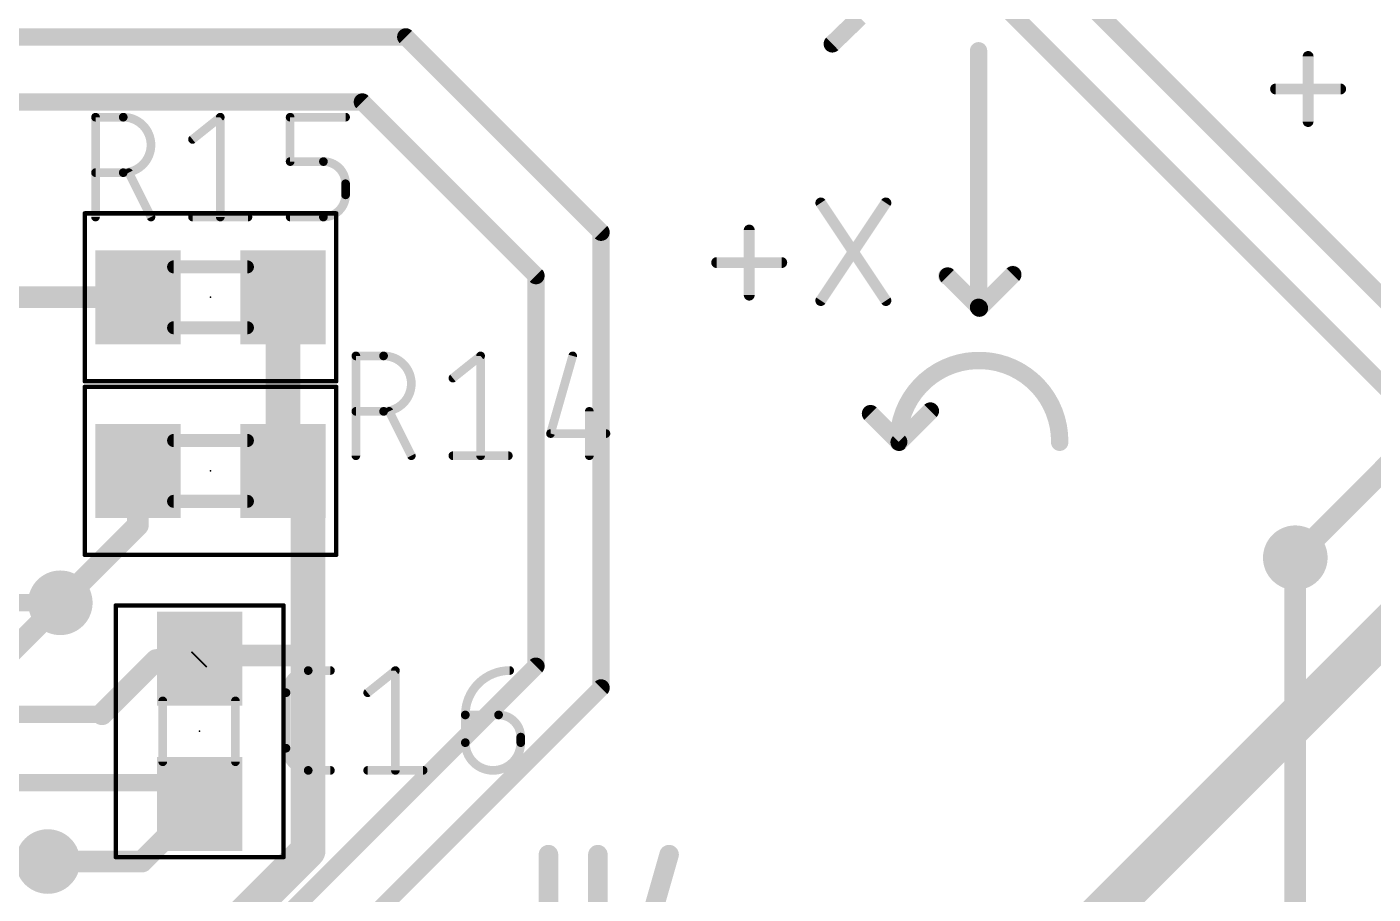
# Model space of a CAD drawing. Extents: x 0 to 102, y 0 to 61.
# Drawn here: x 49.92 to 65.68, y 36.2 to 46.34 of the extents above; entities that cross this region are included whole.
import ezdxf

# ---------------------------------------------------------------- set-up
doc = ezdxf.new("R2010")
doc.units = 0
for name, color, linetype in [('1', 12, 'CONTINUOUS'), ('15', 30, 'CONTINUOUS'), ('16', 132, 'CONTINUOUS'), ('18', 110, 'CONTINUOUS'), ('23', 53, 'CONTINUOUS'), ('25', 253, 'CONTINUOUS'), ('39', 12, 'CONTINUOUS'), ('51', 253, 'CONTINUOUS')]:
    doc.layers.add(name, color=color, linetype=linetype)

# ---------------------------------------------------------------- blocks, each defined once
blk = doc.blocks.new('RECT')
blk.add_solid([(-0.5, -0.5), (0.5, -0.5), (-0.5, 0.5), (0.5, 0.5)])
blk = doc.blocks.new('ROUNDV')
at = {"const_width": 0.5}
blk.add_lwpolyline([(0, -0.25, 1), (0, 0.25, 1), (0, -0.25)], format="xyb", dxfattribs=at)

msp = doc.modelspace()

# ---------------------------------------------------------------- linework, layer by layer
at = {"layer": '1'}
for points, const_width in [([(69.215, 39.751), (58.2436, 50.7224)], 0.2032), ([(68.58, 39.37), (57.785, 50.165)], 0.2032), ([(52.92, 41.148), (52.92, 43.18)], 0.4064), ([(49.657, 43.18), (51.22, 43.18)], 0.254), ([(51.22, 40.513), (51.22, 41.148)], 0.254), ([(53.213, 40.855), (52.92, 41.148)], 0.254), ([(53.213, 38.989), (53.213, 40.855)], 0.4064), ([(51.22, 40.513), (50.3115, 39.6045)], 0.254), ([(64.77, 40.132), (64.77, 27.94)], 0.254), ([(50.3115, 39.6045), (49.407, 38.7)], 0.254), ([(51.943, 38.95), (51.982, 38.989)], 0.254), ([(51.982, 38.989), (53.213, 38.989)], 0.254), ([(53.213, 36.703), (53.213, 38.989)], 0.4064), ([(50.8, 38.3), (51.435, 38.935)], 0.254), ([(51.928, 38.935), (51.435, 38.935)], 0.254), ([(51.928, 38.935), (51.943, 38.95)], 0.254), ([(48.535, 38.3), (50.8, 38.3)], 0.2032), ([(48.535, 37.5), (51.693, 37.5)], 0.2032), ([(51.693, 37.5), (51.943, 37.25)], 0.254), ([(51.943, 37.25), (51.269, 36.576)], 0.254), ([(50.8, 34.29), (53.213, 36.703)], 0.4064), ([(51.269, 36.576), (50.165, 36.576)], 0.254)]:
    msp.add_lwpolyline(points, dxfattribs=dict(at, const_width=const_width))
for points, const_width in [([(53.0216, 43.18, 1), (52.8184, 43.18)], 0.2032), ([(51.22, 43.1165, 1), (51.22, 43.2435)], 0.127), ([(51.2835, 41.148, 1), (51.1565, 41.148)], 0.127), ([(52.8184, 41.148, 1), (53.0216, 41.148)], 0.2032), ([(52.9649, 41.1929, 1), (52.8751, 41.1031)], 0.127), ([(53.3146, 40.855, 1), (53.1114, 40.855)], 0.2032), ([(53.1681, 40.8101, 1), (53.2579, 40.8999)], 0.127), ([(51.1565, 40.513, 1), (51.2835, 40.513)], 0.127), ([(51.2649, 40.4681, 1), (51.1751, 40.5579)], 0.127), ([(64.8335, 40.132, 1), (64.7065, 40.132)], 0.127), ([(50.3564, 39.5596, 1), (50.2666, 39.6494)], 0.127), ([(50.2666, 39.6494, 1), (50.3564, 39.5596)], 0.127), ([(51.982, 39.0525, 1), (51.982, 38.9255)], 0.127), ([(52.0269, 38.9441, 1), (51.9371, 39.0339)], 0.127), ([(53.3146, 38.989, 1), (53.1114, 38.989)], 0.2032), ([(53.1114, 38.989, 1), (53.3146, 38.989)], 0.2032), ([(53.213, 38.9255, 1), (53.213, 39.0525)], 0.127), ([(51.435, 38.9985, 1), (51.435, 38.8715)], 0.127), ([(51.4799, 38.8901, 1), (51.3901, 38.9799)], 0.127), ([(51.8831, 38.9799, 1), (51.9729, 38.8901)], 0.127), ([(51.8981, 38.9949, 1), (51.9879, 38.9051)], 0.127), ([(51.9879, 38.9051, 1), (51.8981, 38.9949)], 0.127), ([(51.928, 38.8715, 1), (51.928, 38.9985)], 0.127), ([(50.7551, 38.3449, 1), (50.8449, 38.2551)], 0.127), ([(50.8, 38.2492, 1), (50.8, 38.3508)], 0.1016), ([(51.7379, 37.5449, 1), (51.6481, 37.4551)], 0.127), ([(51.693, 37.4492, 1), (51.693, 37.5508)], 0.1016), ([(51.9879, 37.2051, 1), (51.8981, 37.2949)], 0.127), ([(51.8981, 37.2051, 1), (51.9879, 37.2949)], 0.127), ([(53.2848, 36.6312, 1), (53.1412, 36.7748)], 0.2032), ([(53.1114, 36.703, 1), (53.3146, 36.703)], 0.2032), ([(50.165, 36.6395, 1), (50.165, 36.5125)], 0.127), ([(51.2241, 36.6209, 1), (51.3139, 36.5311)], 0.127), ([(51.269, 36.5125, 1), (51.269, 36.6395)], 0.127)]:
    msp.add_lwpolyline(points, format="xyb", dxfattribs=dict(at, const_width=const_width))
at = {"layer": '15', "const_width": 0.2032}
msp.add_lwpolyline([(49.4225, 39.6045), (50.3115, 39.6045)], dxfattribs=at)
at = {"layer": '15', "const_width": 0.1016}
msp.add_lwpolyline([(50.3115, 39.5537, 1), (50.3115, 39.6553)], format="xyb", dxfattribs=at)
at = {"layer": '16'}
for points, const_width in [([(62.23, 35.687), (80.01, 53.467)], 0.508), ([(77.47, 52.832), (64.77, 40.132)], 0.254), ([(48.392, 46.228), (54.356, 46.228)], 0.2032), ([(54.356, 46.228), (56.642, 43.942)], 0.2032), ([(46.154, 45.466), (53.848, 45.466)], 0.2032), ([(53.848, 45.466), (55.88, 43.434)], 0.2032), ([(56.642, 43.942), (56.642, 38.608)], 0.2032), ([(55.88, 43.434), (55.88, 38.862)], 0.2032), ([(55.88, 38.862), (51.308, 34.29)], 0.2032), ([(56.642, 38.608), (48.26, 30.226)], 0.2032)]:
    msp.add_lwpolyline(points, dxfattribs=dict(at, const_width=const_width))
for points, const_width in [([(54.3919, 46.2639, 1), (54.3201, 46.1921)], 0.1016), ([(54.356, 46.1772, 1), (54.356, 46.2788)], 0.1016), ([(53.8839, 45.5019, 1), (53.8121, 45.4301)], 0.1016), ([(53.848, 45.4152, 1), (53.848, 45.5168)], 0.1016), ([(56.6928, 43.942, 1), (56.5912, 43.942)], 0.1016), ([(56.6061, 43.9061, 1), (56.6779, 43.9779)], 0.1016), ([(55.9308, 43.434, 1), (55.8292, 43.434)], 0.1016), ([(55.8441, 43.3981, 1), (55.9159, 43.4699)], 0.1016), ([(64.7251, 40.1769, 1), (64.8149, 40.0871)], 0.127), ([(55.9159, 38.8261, 1), (55.8441, 38.8979)], 0.1016), ([(55.8292, 38.862, 1), (55.9308, 38.862)], 0.1016), ([(56.5912, 38.608, 1), (56.6928, 38.608)], 0.1016), ([(56.6779, 38.5721, 1), (56.6061, 38.6439)], 0.1016)]:
    msp.add_lwpolyline(points, format="xyb", dxfattribs=dict(at, const_width=const_width))
at = {"layer": '23'}
for p in [(52.07, 43.18), (52.07, 41.148), (51.943, 38.1)]:
    msp.add_point(p, dxfattribs=at)
at = {"layer": '25'}
for points, const_width in [([(59.6697, 46.4566), (59.3496, 46.1467)], 0.2032), ([(61.0616, 46.0654), (61.0616, 43.0632)], 0.2032), ([(64.9199, 45.2374), (64.9199, 45.9994)], 0.127), ([(64.5389, 45.6184), (65.3009, 45.6184)], 0.127), ([(50.7238, 44.1198), (50.7238, 45.2882)], 0.1016), ([(50.7238, 45.2882), (51.0484, 45.2882)], 0.1016), ([(51.8594, 45.0286), (52.184, 45.2882)], 0.1016), ([(52.184, 45.2882), (52.184, 44.1198)], 0.1016), ([(53.0024, 44.7689), (53.0024, 45.2882)], 0.1016), ([(53.0024, 45.2882), (53.6515, 45.2882)], 0.1016), ([(53.3919, 44.7689), (53.0024, 44.7689)], 0.1016), ([(51.0484, 44.6391), (50.7238, 44.6391)], 0.1016), ([(51.3729, 44.1198), (51.1133, 44.6391)], 0.1016), ([(53.6515, 44.3794), (53.6515, 44.5093)], 0.1016), ([(59.215, 43.1419), (59.977, 44.2849)], 0.127), ([(59.215, 44.2849), (59.977, 43.1419)], 0.127), ([(51.8594, 44.1198), (52.5085, 44.1198)], 0.1016), ([(53.0024, 44.1198), (53.3919, 44.1198)], 0.1016), ([(58.3768, 43.2054), (58.3768, 43.9674)], 0.127), ([(57.9958, 43.5864), (58.7578, 43.5864)], 0.127), ([(60.7009, 43.4289), (60.6908, 43.4289)], 0.2032), ([(61.0667, 43.0632), (60.7009, 43.4289)], 0.2032), ([(61.0718, 43.053), (61.4629, 43.4442)], 0.2032), ([(61.4629, 43.4442), (61.4629, 43.4492)], 0.2032), ([(61.0616, 43.0632), (61.0718, 43.053)], 0.2032), ([(53.7718, 41.3258), (53.7718, 42.4942)], 0.1016), ([(53.7718, 42.4942), (54.0964, 42.4942)], 0.1016), ([(54.9074, 42.2346), (55.232, 42.4942)], 0.1016), ([(55.232, 42.4942), (55.232, 41.3258)], 0.1016), ([(56.3101, 42.4942), (56.0504, 41.5854)], 0.1016), ([(60.132, 41.4833), (60.4977, 41.849)], 0.2032), ([(54.0964, 41.8451), (53.7718, 41.8451)], 0.1016), ([(54.4209, 41.3258), (54.1613, 41.8451)], 0.1016), ([(56.5048, 41.8451), (56.5048, 41.3258)], 0.1016), ([(60.1269, 41.4884), (59.7967, 41.8186)], 0.2032), ([(56.0504, 41.5854), (56.6995, 41.5854)], 0.1016), ([(54.9074, 41.3258), (55.5565, 41.3258)], 0.1016), ([(53.2139, 38.8112), (53.4736, 38.8112)], 0.1016), ([(53.9101, 38.5516), (54.2346, 38.8112)], 0.1016), ([(54.2346, 38.8112), (54.2346, 37.6428)], 0.1016), ([(52.9543, 37.9024), (52.9543, 38.5516)], 0.1016), ([(55.0531, 38.2919), (55.4426, 38.2919)], 0.1016), ([(55.0531, 37.9674), (55.0531, 38.2919)], 0.1016), ([(55.7022, 38.0323), (55.7022, 37.9674)], 0.1016), ([(53.4736, 37.6428), (53.2139, 37.6428)], 0.1016), ([(53.9101, 37.6428), (54.5592, 37.6428)], 0.1016), ([(56.0263, 36.6567), (56.0263, 35.9046)], 0.2286), ([(56.6049, 35.9046), (56.6049, 36.6567)], 0.2286), ([(57.4388, 36.6567), (57.2074, 35.8467)], 0.2286)]:
    msp.add_lwpolyline(points, dxfattribs=dict(at, const_width=const_width))
for points, const_width in [([(59.3143, 46.1832, 1), (59.385, 46.1102)], 0.1016), ([(61.1124, 46.0654, 1), (61.0108, 46.0654)], 0.1016), ([(64.9516, 45.9994, 1), (64.8881, 45.9994)], 0.0635), ([(64.5389, 45.6501, 1), (64.5389, 45.5866)], 0.0635), ([(65.3009, 45.5866, 1), (65.3009, 45.6501)], 0.0635), ([(50.7492, 45.2882, 1), (50.6984, 45.2882)], 0.0508), ([(50.7238, 45.3136, 1), (50.7238, 45.2628)], 0.0508), ([(51.0484, 44.6391, 1), (51.0484, 45.2882)], 0.1016), ([(51.0484, 45.3136, 1), (51.0484, 45.2628)], 0.0508), ([(51.0484, 45.2628, 1), (51.0484, 45.3136)], 0.0508), ([(52.2094, 45.2882, 1), (52.1586, 45.2882)], 0.0508), ([(52.1999, 45.2684, 1), (52.1681, 45.308)], 0.0508), ([(53.0278, 45.2882, 1), (52.977, 45.2882)], 0.0508), ([(53.0024, 45.3136, 1), (53.0024, 45.2628)], 0.0508), ([(53.6515, 45.2628, 1), (53.6515, 45.3136)], 0.0508), ([(64.8881, 45.2374, 1), (64.9516, 45.2374)], 0.0635), ([(51.8436, 45.0484, 1), (51.8753, 45.0087)], 0.0508), ([(53.0024, 44.7943, 1), (53.0024, 44.7435)], 0.0508), ([(52.977, 44.7689, 1), (53.0278, 44.7689)], 0.0508), ([(53.6515, 44.5093, 0.4142), (53.3919, 44.7689)], 0.1016), ([(53.3919, 44.7943, 1), (53.3919, 44.7435)], 0.0508), ([(53.3919, 44.7435, 1), (53.3919, 44.7943)], 0.0508), ([(50.7238, 44.6645, 1), (50.7238, 44.6137)], 0.0508), ([(51.0484, 44.6645, 1), (51.0484, 44.6137)], 0.0508), ([(51.0484, 44.6137, 1), (51.0484, 44.6645)], 0.0508), ([(51.136, 44.6504, 1), (51.0905, 44.6277)], 0.0508), ([(53.6769, 44.5093, 1), (53.6261, 44.5093)], 0.0508), ([(53.6261, 44.5093, 1), (53.6769, 44.5093)], 0.0508), ([(53.3919, 44.1198, 0.4142), (53.6515, 44.3794)], 0.1016), ([(53.6769, 44.3794, 1), (53.6261, 44.3794)], 0.0508), ([(53.6261, 44.3794, 1), (53.6769, 44.3794)], 0.0508), ([(59.2414, 44.3025, 1), (59.1886, 44.2673)], 0.0635), ([(60.0034, 44.2673, 1), (59.9506, 44.3025)], 0.0635), ([(50.6984, 44.1198, 1), (50.7492, 44.1198)], 0.0508), ([(51.3502, 44.1084, 1), (51.3956, 44.1312)], 0.0508), ([(51.8594, 44.1452, 1), (51.8594, 44.0944)], 0.0508), ([(52.1586, 44.1198, 1), (52.2094, 44.1198)], 0.0508), ([(52.5085, 44.0944, 1), (52.5085, 44.1452)], 0.0508), ([(53.0024, 44.1452, 1), (53.0024, 44.0944)], 0.0508), ([(53.3919, 44.1452, 1), (53.3919, 44.0944)], 0.0508), ([(53.3919, 44.0944, 1), (53.3919, 44.1452)], 0.0508), ([(58.4086, 43.9674, 1), (58.3451, 43.9674)], 0.0635), ([(57.9958, 43.6182, 1), (57.9958, 43.5547)], 0.0635), ([(58.7578, 43.5547, 1), (58.7578, 43.6182)], 0.0635), ([(60.6908, 43.4797, 1), (60.6908, 43.3781)], 0.1016), ([(60.7368, 43.4648, 1), (60.665, 43.393)], 0.1016), ([(60.7009, 43.3781, 1), (60.7009, 43.4797)], 0.1016), ([(61.5137, 43.4492, 1), (61.4121, 43.4492)], 0.1016), ([(61.4988, 43.4082, 1), (61.427, 43.4801)], 0.1016), ([(61.4121, 43.4442, 1), (61.5137, 43.4442)], 0.1016), ([(58.3451, 43.2054, 1), (58.4086, 43.2054)], 0.0635), ([(59.1886, 43.1595, 1), (59.2414, 43.1243)], 0.0635), ([(59.9506, 43.1243, 1), (60.0034, 43.1595)], 0.0635), ([(61.0975, 43.0991, 1), (61.0257, 43.0272)], 0.1016), ([(61.0108, 43.0632, 1), (61.1124, 43.0632)], 0.1016), ([(61.0358, 43.0889, 1), (61.1077, 43.0171)], 0.1016), ([(61.0308, 43.0272, 1), (61.1026, 43.0991)], 0.1016), ([(61.0358, 43.0171, 1), (61.1077, 43.0889)], 0.1016), ([(53.7972, 42.4942, 1), (53.7464, 42.4942)], 0.0508), ([(53.7718, 42.5196, 1), (53.7718, 42.4688)], 0.0508), ([(54.0964, 41.8451, 1), (54.0964, 42.4942)], 0.1016), ([(54.0964, 42.5196, 1), (54.0964, 42.4688)], 0.0508), ([(54.0964, 42.4688, 1), (54.0964, 42.5196)], 0.0508), ([(55.2574, 42.4942, 1), (55.2066, 42.4942)], 0.0508), ([(55.2479, 42.4744, 1), (55.2161, 42.514)], 0.0508), ([(56.3345, 42.4872, 1), (56.2857, 42.5012)], 0.0508), ([(62.0116, 41.4833, 1.0135), (60.1218, 41.4833)], 0.2032), ([(54.8916, 42.2544, 1), (54.9233, 42.2147)], 0.0508), ([(60.5336, 41.8131, 1), (60.4618, 41.885)], 0.1016), ([(53.7718, 41.8705, 1), (53.7718, 41.8197)], 0.0508), ([(54.0964, 41.8705, 1), (54.0964, 41.8197)], 0.0508), ([(54.0964, 41.8197, 1), (54.0964, 41.8705)], 0.0508), ([(54.184, 41.8564, 1), (54.1385, 41.8337)], 0.0508), ([(56.5302, 41.8451, 1), (56.4794, 41.8451)], 0.0508), ([(59.8326, 41.8545, 1), (59.7608, 41.7826)], 0.1016), ([(56.0504, 41.6108, 1), (56.0504, 41.56)], 0.0508), ([(56.026, 41.5924, 1), (56.0749, 41.5785)], 0.0508), ([(56.6995, 41.56, 1), (56.6995, 41.6108)], 0.0508), ([(60.071, 41.4826, 1), (60.1726, 41.484)], 0.1016), ([(60.096, 41.5192, 1), (60.1679, 41.4474)], 0.1016), ([(60.091, 41.4524, 1), (60.1628, 41.5243)], 0.1016), ([(61.9608, 41.484, 1), (62.0624, 41.4826)], 0.1016), ([(53.7464, 41.3258, 1), (53.7972, 41.3258)], 0.0508), ([(54.3982, 41.3144, 1), (54.4436, 41.3372)], 0.0508), ([(54.9074, 41.3512, 1), (54.9074, 41.3004)], 0.0508), ([(55.2066, 41.3258, 1), (55.2574, 41.3258)], 0.0508), ([(55.5565, 41.3004, 1), (55.5565, 41.3512)], 0.0508), ([(56.4794, 41.3258, 1), (56.5302, 41.3258)], 0.0508), ([(53.2139, 38.8112, 0.4142), (52.9543, 38.5516)], 0.1016), ([(53.2139, 38.8366, 1), (53.2139, 38.7858)], 0.0508), ([(53.2139, 38.7858, 1), (53.2139, 38.8366)], 0.0508), ([(53.4736, 38.7858, 1), (53.4736, 38.8366)], 0.0508), ([(54.26, 38.8112, 1), (54.2092, 38.8112)], 0.0508), ([(54.2505, 38.7914, 1), (54.2188, 38.831)], 0.0508), ([(55.5724, 38.8112, 0.4142), (55.0531, 38.2919)], 0.1016), ([(55.5724, 38.7858, 1), (55.5724, 38.8366)], 0.0508), ([(52.9797, 38.5516, 1), (52.9289, 38.5516)], 0.0508), ([(52.9289, 38.5516, 1), (52.9797, 38.5516)], 0.0508), ([(53.8942, 38.5714, 1), (53.926, 38.5317)], 0.0508), ([(55.0531, 38.3173, 1), (55.0531, 38.2665)], 0.0508), ([(55.0785, 38.2919, 1), (55.0277, 38.2919)], 0.0508), ([(55.0277, 38.2919, 1), (55.0785, 38.2919)], 0.0508), ([(55.7022, 38.0323, 0.4142), (55.4426, 38.2919)], 0.1016), ([(55.4426, 38.3173, 1), (55.4426, 38.2665)], 0.0508), ([(55.4426, 38.2665, 1), (55.4426, 38.3173)], 0.0508), ([(55.0531, 37.9674, 1), (55.7022, 37.9674)], 0.1016), ([(55.0785, 37.9674, 1), (55.0277, 37.9674)], 0.0508), ([(55.0277, 37.9674, 1), (55.0785, 37.9674)], 0.0508), ([(55.7276, 38.0323, 1), (55.6768, 38.0323)], 0.0508), ([(55.6768, 38.0323, 1), (55.7276, 38.0323)], 0.0508), ([(55.7276, 37.9674, 1), (55.6768, 37.9674)], 0.0508), ([(55.6768, 37.9674, 1), (55.7276, 37.9674)], 0.0508), ([(52.9543, 37.9024, 0.4142), (53.2139, 37.6428)], 0.1016), ([(52.9797, 37.9024, 1), (52.9289, 37.9024)], 0.0508), ([(52.9289, 37.9024, 1), (52.9797, 37.9024)], 0.0508), ([(53.2139, 37.6682, 1), (53.2139, 37.6174)], 0.0508), ([(53.2139, 37.6174, 1), (53.2139, 37.6682)], 0.0508), ([(53.4736, 37.6174, 1), (53.4736, 37.6682)], 0.0508), ([(53.9101, 37.6682, 1), (53.9101, 37.6174)], 0.0508), ([(54.2092, 37.6428, 1), (54.26, 37.6428)], 0.0508), ([(54.5592, 37.6174, 1), (54.5592, 37.6682)], 0.0508), ([(56.0835, 36.6567, 1), (55.9692, 36.6567)], 0.1143), ([(56.662, 36.6567, 1), (56.5477, 36.6567)], 0.1143), ([(57.4938, 36.641, 1), (57.3839, 36.6724)], 0.1143)]:
    msp.add_lwpolyline(points, format="xyb", dxfattribs=dict(at, const_width=const_width))
at = {"layer": '39', "const_width": 0.0508}
for points in [[(50.597, 44.163), (53.543, 44.163)], [(50.597, 42.197), (50.597, 44.163)], [(53.543, 44.163), (53.543, 42.197)], [(53.543, 42.197), (50.597, 42.197)], [(50.597, 42.131), (53.543, 42.131)], [(50.597, 40.165), (50.597, 42.131)], [(53.543, 42.131), (53.543, 40.165)], [(53.543, 40.165), (50.597, 40.165)], [(50.96, 36.627), (50.96, 39.573)], [(50.96, 39.573), (52.926, 39.573)], [(52.926, 39.573), (52.926, 36.627)], [(52.926, 36.627), (50.96, 36.627)]]:
    msp.add_lwpolyline(points, dxfattribs=at)
at = {"layer": '39', "const_width": 0.0254}
for points in [[(50.597, 44.1757, 1), (50.597, 44.1503)], [(50.6097, 44.163, 1), (50.5843, 44.163)], [(53.5557, 44.163, 1), (53.5303, 44.163)], [(53.543, 44.1503, 1), (53.543, 44.1757)], [(50.597, 42.2097, 1), (50.597, 42.1843)], [(50.5843, 42.197, 1), (50.6097, 42.197)], [(50.597, 42.1437, 1), (50.597, 42.1183)], [(50.6097, 42.131, 1), (50.5843, 42.131)], [(53.5303, 42.197, 1), (53.5557, 42.197)], [(53.5557, 42.131, 1), (53.5303, 42.131)], [(53.543, 42.1843, 1), (53.543, 42.2097)], [(53.543, 42.1183, 1), (53.543, 42.1437)], [(50.597, 40.1777, 1), (50.597, 40.1523)], [(53.543, 40.1523, 1), (53.543, 40.1777)], [(50.5843, 40.165, 1), (50.6097, 40.165)], [(53.5303, 40.165, 1), (53.5557, 40.165)], [(50.9727, 39.573, 1), (50.9473, 39.573)], [(50.96, 39.5857, 1), (50.96, 39.5603)], [(52.9387, 39.573, 1), (52.9133, 39.573)], [(52.926, 39.5603, 1), (52.926, 39.5857)], [(50.96, 36.6397, 1), (50.96, 36.6143)], [(50.9473, 36.627, 1), (50.9727, 36.627)], [(52.9133, 36.627, 1), (52.9387, 36.627)], [(52.926, 36.6143, 1), (52.926, 36.6397)]]:
    msp.add_lwpolyline(points, format="xyb", dxfattribs=at)
at = {"layer": '51'}
for points, const_width in [([(52.502, 43.536), (51.638, 43.536)], 0.1524), ([(51.638, 42.824), (52.502, 42.824)], 0.1524), ([(52.502, 41.504), (51.638, 41.504)], 0.1524), ([(51.638, 40.792), (52.502, 40.792)], 0.1524), ([(51.511, 37.744), (51.511, 38.456)], 0.1016), ([(52.362, 37.744), (52.362, 38.456)], 0.1016)]:
    msp.add_lwpolyline(points, dxfattribs=dict(at, const_width=const_width))
for points, const_width in [([(51.638, 43.5741, 1), (51.638, 43.4979)], 0.0762), ([(52.502, 43.4979, 1), (52.502, 43.5741)], 0.0762), ([(51.638, 42.8621, 1), (51.638, 42.7859)], 0.0762), ([(52.502, 42.7859, 1), (52.502, 42.8621)], 0.0762), ([(51.638, 41.5421, 1), (51.638, 41.4659)], 0.0762), ([(52.502, 41.4659, 1), (52.502, 41.5421)], 0.0762), ([(51.638, 40.8301, 1), (51.638, 40.7539)], 0.0762), ([(52.502, 40.7539, 1), (52.502, 40.8301)], 0.0762), ([(51.5364, 38.456, 1), (51.4856, 38.456)], 0.0508), ([(52.3874, 38.456, 1), (52.3366, 38.456)], 0.0508), ([(51.4856, 37.744, 1), (51.5364, 37.744)], 0.0508), ([(52.3366, 37.744, 1), (52.3874, 37.744)], 0.0508)]:
    msp.add_lwpolyline(points, format="xyb", dxfattribs=dict(at, const_width=const_width))

# ---------------------------------------------------------------- block references
at = {"layer": '1', "yscale": 1.1}
for p in [(51.22, 43.18), (52.92, 43.18), (51.22, 41.148), (52.92, 41.148)]:
    msp.add_blockref('RECT', p, dxfattribs=at)
at = {"layer": '1', "xscale": 1.1, "rotation": 90}
for p in [(51.943, 38.95), (51.943, 37.25)]:
    msp.add_blockref('RECT', p, dxfattribs=at)
at = {"layer": '18', "xscale": 0.7564, "yscale": 0.7564}
for p in [(64.77, 40.132), (64.77, 40.132), (50.3115, 39.6045), (50.3115, 39.6045), (50.165, 36.576), (50.165, 36.576)]:
    msp.add_blockref('ROUNDV', p, dxfattribs=at)
at = {"layer": '51', "xscale": 0.4064, "yscale": 0.8636}
for p in [(51.435, 43.18), (52.705, 43.18), (51.435, 41.148), (52.705, 41.148)]:
    msp.add_blockref('RECT', p, dxfattribs=at)
at = {"layer": '51', "xscale": 0.5001, "yscale": 0.95, "rotation": 90}
for p in [(51.9379, 38.6803), (51.9379, 37.5119)]:
    msp.add_blockref('RECT', p, dxfattribs=at)

doc.saveas('drawing.dxf')
